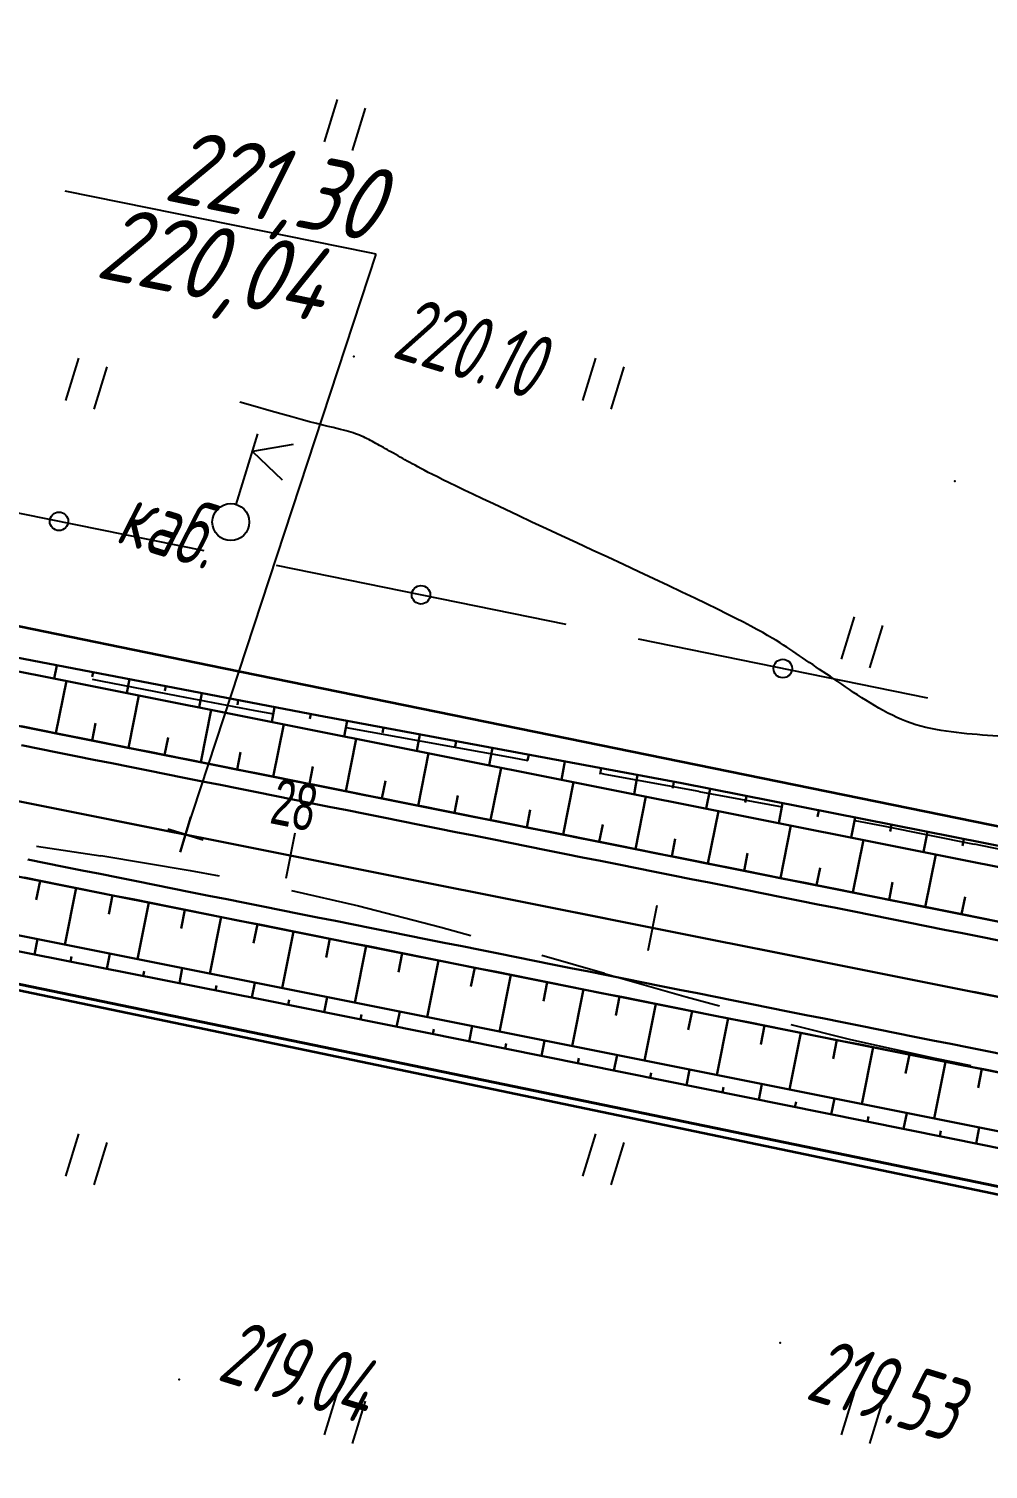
# Model space of a CAD drawing. Header units: millimetres. Extents: x -1799 to 6962, y -1020 to 4121.
# Drawn here: x 832.3 to 884.3, y 3020.8 to 3098.8 of the extents above; entities that cross this region are included whole.
import ezdxf
from ezdxf import colors
from ezdxf.entities.mleader import LeaderData, LeaderLine
from ezdxf.math import Vec2, Vec3

# ---------------------------------------------------------------- set-up
doc = ezdxf.new("R2010")
doc.units = ezdxf.units.MM
doc.linetypes.add('CONTI', pattern=[0])
doc.linetypes.add('STROT', pattern=[1.7, 0.5, -1.2])
for name, color, linetype, lineweight in [('10', 1, 'Continuous', 35), ('КОПИЯ_ОСЬ_13_ОТКОСЫ', 7, 'Continuous', 30), ('КОПИЯ_ОСЬ_ГРАНИЦЫ_ПОЛОС', 7, 'Continuous', 30), ('ОСЬ_ВЕРХ_ПОКРЫТИЯ_ГРАНИЦЫ_ПОЛОС', 7, 'Continuous', 30), ('ОСЬ_ВЕРХ_ПОКРЫТИЯ_ОСЬ', 1, 'Continuous', 30), ('Отметки', 5, 'Continuous', 30)]:
    doc.layers.add(name, color=color, linetype=linetype, lineweight=lineweight)
for name, color, linetype in [('_Ростелеком', 6, 'Continuous'), ('GOR_BDEFAULT', 212, 'CONTI'), ('NAD_MDEFAULT', 7, 'CONTI'), ('PI_OTDEFAULT', 172, 'CONTI'), ('PI_TTDEFAULT', 5, 'CONTI'), ('PLN_O', 7, 'CONTI'), ('SIT_LDEFAULT', 7, 'CONTI'), ('USLZNDEFAULT', 7, 'CONTI'), ('ZAPSKDEFAULT', 7, 'CONTI'), ('КОПИЯ_ОСЬ_ТАНГЕНСЫ', 1, 'Continuous'), ('ОСЬ_ВЕРХ_ПОКРЫТИЯ_ПИКЕТЫ', 1, 'Continuous'), ('ОСЬ_ВЕРХ_ПОКРЫТИЯ_ТАНГЕНСЫ', 1, 'Continuous'), ('разметка', 7, 'Continuous')]:
    doc.layers.add(name, color=color, linetype=linetype)
doc.styles.add('eskd', font='spds.shx', dxfattribs={"width": 1.2, "oblique": 15})
doc.styles.get("Standard").update_dxf_attribs({"font": 'arial.ttf'})
doc.styles.add('STYLE1', font='romand.shx', dxfattribs={"width": 0.9})
doc.styles.add('ГОСТ', font='', dxfattribs={"oblique": 15, "height": 4})
doc.styles.get('ГОСТ').set_extended_font_data('GOST type A')
doc.linetypes.add('кабель_связи_проект.', pattern='A,10,-1,["/",STYLE1,S=3,R=0,X=0,Y=-1.5],-4.1', length=15.1)

# ---------------------------------------------------------------- blocks, each defined once
blk = doc.blocks.new('BL_2011')
at = {"color": 0}
for p, q in [((0, 0), (0, 2.4)), ((1.6, 0), (1.6, 2.4))]:
    blk.add_line(p, q, dxfattribs=at)
blk = doc.blocks.new('BL_4017')
at = {"color": 0}
for p, q in [((0, 1), (0, 5)), ((2, 5), (0, 4)), ((0, 4), (2, 3))]:
    blk.add_line(p, q, dxfattribs=at)
blk.add_circle((0, 0), 1, dxfattribs=at)
blk = doc.blocks.new('_None')
blk = doc.blocks.new('Крест')
at = {"layer": 'Отметки'}
for points in [[(0, 1), (0, -1)], [(-1, 0), (1, 0)]]:
    blk.add_lwpolyline(points, dxfattribs=at)

msp = doc.modelspace()

# ---------------------------------------------------------------- linework, layer by layer
at = {"layer": '10'}
for points in [[(-360.394, 3343.983), (-65.034, 3344.873), (87.156, 3350.873), (108.636, 3348.193), (148.576, 3330.113), (255.096, 3267.823), (280.326, 3251.413), (314.646, 3229.093), (366.256, 3197.313), (410.916, 3168.513), (446.736, 3154.313), (486.346, 3141.693), (517.016, 3127.883), (586.846, 3116.463), (604.336, 3112.893), (723.306, 3088.593), (842.106, 3064.313), (1030.226, 3025.883), (1104.976, 3010.613)], [(1051.206, 3001.583), (974.506, 3016.913), (912.266, 3029.913), (802.716, 3052.773), (731.246, 3067.833), (636.776, 3087.133), (493.456, 3112.213), (494.986, 3106.723), (485.316, 3108.343), (431.466, 3127.803), (399.286, 3139.153), (370.146, 3158.463), (256.956, 3237.543), (178.326, 3282.643), (135.316, 3306.773), (116.466, 3313.343), (93.106, 3317.063), (-267.684, 3313.813), (-292.894, 3314.103), (-344.734, 3319.753)]]:
    msp.add_lwpolyline(points, dxfattribs=at)
at = {"layer": '_Ростелеком', "linetype": 'кабель_связи_проект.', "lineweight": 40, "ltscale": 0.25}
msp.add_lwpolyline([(493.481, 3112.576), (557.684, 3101.613), (635.128, 3087.422), (695.171, 3075.204), (745.345, 3064.915), (777.191, 3058.434), (806.905, 3052.192), (907.01, 3031.496), (1005.299, 3011.433), (1187.779, 2973.66)], dxfattribs=at)
at = {"layer": 'GOR_BDEFAULT', "color": 212, "elevation": 220, "flags": 128}
msp.add_lwpolyline([(1029.212, 3051.469), (1028.952, 3051.249), (1028.672, 3050.999), (1028.362, 3050.739), (1028.032, 3050.449), (1027.692, 3050.159), (1027.332, 3049.849), (1026.972, 3049.529), (1026.602, 3049.219), (1026.222, 3048.899), (1025.862, 3048.589), (1025.502, 3048.279), (1025.152, 3047.979), (1024.812, 3047.699), (1024.502, 3047.439), (1024.202, 3047.199), (1023.942, 3046.979), (1023.692, 3046.779), (1023.472, 3046.609), (1023.282, 3046.459), (1023.102, 3046.319), (1022.932, 3046.199), (1022.792, 3046.089), (1022.652, 3045.999), (1022.532, 3045.919), (1022.422, 3045.849), (1022.322, 3045.779), (1022.222, 3045.729), (1022.122, 3045.669), (1022.032, 3045.619), (1021.942, 3045.569), (1021.852, 3045.519), (1021.752, 3045.469), (1021.662, 3045.419), (1021.562, 3045.359), (1021.462, 3045.309), (1021.362, 3045.249), (1021.262, 3045.189), (1021.152, 3045.139), (1021.052, 3045.079), (1020.942, 3045.019), (1020.832, 3044.959), (1020.722, 3044.889), (1020.602, 3044.829), (1020.492, 3044.759), (1020.372, 3044.689), (1020.242, 3044.629), (1020.122, 3044.559), (1020.002, 3044.479), (1019.872, 3044.409), (1019.742, 3044.339), (1019.612, 3044.269), (1019.472, 3044.199), (1019.342, 3044.129), (1019.202, 3044.069), (1019.062, 3043.999), (1018.922, 3043.939), (1018.772, 3043.879), (1018.632, 3043.819), (1018.482, 3043.769), (1018.332, 3043.719), (1018.182, 3043.679), (1018.032, 3043.639), (1017.882, 3043.599), (1017.722, 3043.569), (1017.572, 3043.539), (1017.412, 3043.509), (1017.252, 3043.479), (1017.092, 3043.459), (1016.922, 3043.439), (1016.752, 3043.419), (1016.592, 3043.399), (1016.422, 3043.379), (1016.242, 3043.359), (1016.072, 3043.339), (1015.892, 3043.319), (1015.722, 3043.299), (1015.532, 3043.279), (1015.352, 3043.259), (1015.172, 3043.239), (1014.982, 3043.219), (1014.792, 3043.199), (1014.602, 3043.179), (1014.412, 3043.159), (1014.212, 3043.139), (1014.012, 3043.109), (1013.812, 3043.089), (1013.612, 3043.069), (1013.402, 3043.039), (1013.202, 3043.019), (1012.992, 3042.999), (1012.782, 3042.969), (1012.562, 3042.949), (1012.342, 3042.929), (1012.132, 3042.899), (1011.902, 3042.879), (1011.682, 3042.849), (1011.452, 3042.829), (1011.222, 3042.799), (1010.992, 3042.779), (1010.762, 3042.749), (1010.522, 3042.719), (1010.282, 3042.699), (1010.032, 3042.669), (1009.792, 3042.639), (1009.532, 3042.609), (1009.282, 3042.579), (1009.022, 3042.549), (1008.762, 3042.519), (1008.482, 3042.479), (1008.202, 3042.439), (1007.902, 3042.389), (1007.592, 3042.339), (1007.272, 3042.279), (1006.932, 3042.219), (1006.572, 3042.149), (1006.192, 3042.059), (1005.792, 3041.969), (1005.362, 3041.869), (1004.912, 3041.749), (1004.432, 3041.629), (1003.932, 3041.489), (1003.402, 3041.339), (1002.852, 3041.179), (1002.282, 3041.009), (1001.702, 3040.839), (1001.122, 3040.669), (1000.522, 3040.489), (999.932, 3040.309), (999.332, 3040.139), (998.752, 3039.969), (998.172, 3039.799), (997.612, 3039.649), (997.072, 3039.499), (996.552, 3039.369), (996.052, 3039.239), (995.592, 3039.139), (995.152, 3039.049), (994.742, 3038.969), (994.352, 3038.909), (993.982, 3038.849), (993.642, 3038.809), (993.312, 3038.769), (992.992, 3038.749), (992.692, 3038.729), (992.402, 3038.719), (992.122, 3038.709), (991.842, 3038.709), (991.572, 3038.709), (991.312, 3038.719), (991.042, 3038.719), (990.772, 3038.729), (990.502, 3038.729), (990.232, 3038.739), (989.962, 3038.739), (989.692, 3038.749), (989.412, 3038.749), (989.132, 3038.759), (988.862, 3038.769), (988.582, 3038.769), (988.302, 3038.779), (988.012, 3038.789), (987.732, 3038.789), (987.442, 3038.799), (987.152, 3038.809), (986.872, 3038.819), (986.572, 3038.829), (986.282, 3038.839), (985.992, 3038.849), (985.692, 3038.859), (985.402, 3038.869), (985.102, 3038.879), (984.802, 3038.899), (984.502, 3038.909), (984.202, 3038.929), (983.902, 3038.949), (983.592, 3038.979), (983.292, 3039.009), (982.982, 3039.039), (982.682, 3039.069), (982.372, 3039.109), (982.062, 3039.149), (981.752, 3039.199), (981.442, 3039.249), (981.132, 3039.299), (980.812, 3039.359), (980.502, 3039.419), (980.192, 3039.479), (979.872, 3039.549), (979.552, 3039.609), (979.242, 3039.679), (978.922, 3039.749), (978.602, 3039.829), (978.282, 3039.899), (977.962, 3039.969), (977.642, 3040.049), (977.322, 3040.129), (976.992, 3040.199), (976.672, 3040.279), (976.352, 3040.359), (976.022, 3040.439), (975.702, 3040.519), (975.372, 3040.599), (975.042, 3040.679), (974.712, 3040.759), (974.392, 3040.839), (974.062, 3040.919), (973.732, 3040.999), (973.402, 3041.079), (973.072, 3041.159), (972.732, 3041.249), (972.402, 3041.329), (972.072, 3041.409), (971.742, 3041.489), (971.402, 3041.579), (971.072, 3041.659), (970.742, 3041.739), (970.402, 3041.829), (970.072, 3041.909), (969.732, 3041.989), (969.392, 3042.079), (969.062, 3042.159), (968.722, 3042.239), (968.392, 3042.329), (968.052, 3042.409), (967.712, 3042.489), (967.382, 3042.579), (967.042, 3042.659), (966.712, 3042.739), (966.372, 3042.829), (966.052, 3042.909), (965.722, 3042.989), (965.412, 3043.069), (965.102, 3043.139), (964.792, 3043.219), (964.502, 3043.289), (964.212, 3043.359), (963.942, 3043.429), (963.682, 3043.489), (963.432, 3043.549), (963.192, 3043.599), (962.972, 3043.649), (962.762, 3043.699), (962.562, 3043.749), (962.372, 3043.789), (962.192, 3043.829), (962.012, 3043.869), (961.842, 3043.909), (961.662, 3043.939), (961.492, 3043.979), (961.312, 3044.019), (961.132, 3044.059), (960.942, 3044.099), (960.742, 3044.139), (960.542, 3044.189), (960.322, 3044.239), (960.092, 3044.299), (959.842, 3044.349), (959.592, 3044.409), (959.322, 3044.479), (959.042, 3044.549), (958.752, 3044.619), (958.462, 3044.689), (958.152, 3044.759), (957.842, 3044.839), (957.532, 3044.919), (957.212, 3044.989), (956.892, 3045.069), (956.572, 3045.149), (956.242, 3045.229), (955.922, 3045.309), (955.592, 3045.399), (955.272, 3045.479), (954.942, 3045.559), (954.622, 3045.629), (954.302, 3045.709), (953.982, 3045.789), (953.662, 3045.869), (953.342, 3045.949), (953.032, 3046.029), (952.712, 3046.099), (952.392, 3046.179), (952.082, 3046.249), (951.772, 3046.329), (951.452, 3046.399), (951.142, 3046.479), (950.832, 3046.549), (950.522, 3046.619), (950.222, 3046.689), (949.912, 3046.759), (949.612, 3046.829), (949.302, 3046.899), (949.002, 3046.979), (948.702, 3047.049), (948.402, 3047.119), (948.102, 3047.189), (947.812, 3047.259), (947.512, 3047.339), (947.222, 3047.409), (946.922, 3047.489), (946.632, 3047.569), (946.342, 3047.649), (946.052, 3047.729), (945.772, 3047.809), (945.482, 3047.899), (945.202, 3047.979), (944.912, 3048.069), (944.632, 3048.159), (944.352, 3048.239), (944.072, 3048.329), (943.792, 3048.419), (943.512, 3048.509), (943.242, 3048.589), (942.962, 3048.679), (942.692, 3048.769), (942.412, 3048.859), (942.142, 3048.939), (941.872, 3049.029), (941.602, 3049.109), (941.332, 3049.199), (941.062, 3049.279), (940.792, 3049.359), (940.532, 3049.439), (940.262, 3049.529), (939.992, 3049.609), (939.732, 3049.689), (939.472, 3049.769), (939.202, 3049.849), (938.942, 3049.929), (938.682, 3050.009), (938.422, 3050.079), (938.162, 3050.159), (937.912, 3050.239), (937.652, 3050.319), (937.392, 3050.389), (937.142, 3050.469), (936.882, 3050.549), (936.632, 3050.619), (936.382, 3050.699), (936.122, 3050.779), (935.872, 3050.849), (935.622, 3050.929), (935.372, 3050.999), (935.122, 3051.069), (934.872, 3051.149), (934.632, 3051.219), (934.382, 3051.289), (934.132, 3051.359), (933.892, 3051.429), (933.642, 3051.499), (933.402, 3051.569), (933.152, 3051.639), (932.912, 3051.709), (932.662, 3051.769), (932.412, 3051.829), (932.172, 3051.889), (931.922, 3051.949), (931.672, 3051.999), (931.422, 3052.059), (931.172, 3052.109), (930.922, 3052.149), (930.672, 3052.199), (930.412, 3052.239), (930.162, 3052.279), (929.902, 3052.319), (929.652, 3052.349), (929.392, 3052.389), (929.132, 3052.419), (928.872, 3052.449), (928.612, 3052.489), (928.342, 3052.519), (928.082, 3052.559), (927.812, 3052.599), (927.552, 3052.639), (927.282, 3052.679), (927.012, 3052.719), (926.752, 3052.769), (926.482, 3052.819), (926.212, 3052.869), (925.942, 3052.929), (925.662, 3052.989), (925.392, 3053.049), (925.122, 3053.109), (924.852, 3053.179), (924.582, 3053.239), (924.312, 3053.309), (924.042, 3053.379), (923.762, 3053.439), (923.492, 3053.509), (923.222, 3053.579), (922.952, 3053.649), (922.692, 3053.719), (922.422, 3053.789), (922.152, 3053.849), (921.892, 3053.919), (921.622, 3053.989), (921.362, 3054.059), (921.092, 3054.119), (920.832, 3054.189), (920.572, 3054.259), (920.312, 3054.329), (920.052, 3054.389), (919.792, 3054.459), (919.532, 3054.519), (919.272, 3054.589), (919.012, 3054.659), (918.762, 3054.719), (918.502, 3054.789), (918.242, 3054.859), (917.992, 3054.919), (917.732, 3054.979), (917.482, 3055.049), (917.232, 3055.109), (916.972, 3055.169), (916.722, 3055.229), (916.462, 3055.289), (916.212, 3055.349), (915.952, 3055.409), (915.702, 3055.459), (915.442, 3055.509), (915.182, 3055.569), (914.922, 3055.609), (914.662, 3055.659), (914.402, 3055.699), (914.142, 3055.749), (913.882, 3055.789), (913.622, 3055.829), (913.352, 3055.869), (913.092, 3055.899), (912.822, 3055.939), (912.552, 3055.979), (912.292, 3056.009), (912.022, 3056.039), (911.742, 3056.079), (911.472, 3056.109), (911.202, 3056.139), (910.922, 3056.179), (910.652, 3056.209), (910.372, 3056.239), (910.092, 3056.279), (909.812, 3056.309), (909.532, 3056.349), (909.242, 3056.379), (908.962, 3056.409), (908.672, 3056.449), (908.382, 3056.479), (908.102, 3056.509), (907.812, 3056.549), (907.512, 3056.579), (907.222, 3056.619), (906.932, 3056.649), (906.632, 3056.689), (906.342, 3056.719), (906.042, 3056.759), (905.742, 3056.799), (905.432, 3056.839), (905.122, 3056.889), (904.812, 3056.929), (904.492, 3056.989), (904.172, 3057.039), (903.842, 3057.109), (903.512, 3057.169), (903.172, 3057.249), (902.822, 3057.329), (902.462, 3057.419), (902.092, 3057.509), (901.722, 3057.619), (901.342, 3057.729), (900.952, 3057.849), (900.562, 3057.979), (900.172, 3058.099), (899.772, 3058.229), (899.382, 3058.359), (898.982, 3058.499), (898.592, 3058.629), (898.212, 3058.749), (897.822, 3058.879), (897.452, 3058.999), (897.082, 3059.109), (896.732, 3059.209), (896.382, 3059.309), (896.052, 3059.399), (895.732, 3059.469), (895.422, 3059.539), (895.122, 3059.599), (894.832, 3059.659), (894.552, 3059.699), (894.282, 3059.739), (894.012, 3059.779), (893.752, 3059.809), (893.492, 3059.839), (893.232, 3059.859), (892.982, 3059.879), (892.732, 3059.899), (892.482, 3059.919), (892.232, 3059.939), (891.982, 3059.949), (891.732, 3059.969), (891.482, 3059.989), (891.222, 3060.009), (890.972, 3060.029), (890.712, 3060.039), (890.452, 3060.059), (890.202, 3060.079), (889.942, 3060.099), (889.682, 3060.119), (889.412, 3060.139), (889.152, 3060.149), (888.892, 3060.169), (888.622, 3060.189), (888.362, 3060.209), (888.092, 3060.229), (887.832, 3060.249), (887.562, 3060.269), (887.292, 3060.289), (887.022, 3060.309), (886.752, 3060.329), (886.472, 3060.349), (886.202, 3060.369), (885.932, 3060.389), (885.652, 3060.409), (885.372, 3060.429), (885.102, 3060.449), (884.822, 3060.469), (884.542, 3060.489), (884.262, 3060.509), (883.982, 3060.529), (883.702, 3060.559), (883.422, 3060.579), (883.132, 3060.599), (882.852, 3060.629), (882.572, 3060.659), (882.292, 3060.699), (882.012, 3060.729), (881.742, 3060.779), (881.462, 3060.829), (881.192, 3060.879), (880.912, 3060.939), (880.652, 3061.009), (880.382, 3061.089), (880.122, 3061.179), (879.862, 3061.269), (879.602, 3061.369), (879.352, 3061.479), (879.102, 3061.599), (878.852, 3061.719), (878.612, 3061.849), (878.372, 3061.989), (878.132, 3062.119), (877.902, 3062.269), (877.672, 3062.409), (877.442, 3062.549), (877.222, 3062.699), (877.002, 3062.839), (876.782, 3062.989), (876.572, 3063.129), (876.362, 3063.279), (876.152, 3063.419), (875.952, 3063.549), (875.752, 3063.689), (875.552, 3063.819), (875.362, 3063.949), (875.162, 3064.079), (874.972, 3064.209), (874.792, 3064.339), (874.602, 3064.459), (874.422, 3064.579), (874.242, 3064.699), (874.072, 3064.819), (873.892, 3064.939), (873.722, 3065.059), (873.552, 3065.169), (873.382, 3065.279), (873.212, 3065.399), (873.022, 3065.519), (872.822, 3065.649), (872.592, 3065.779), (872.352, 3065.919), (872.082, 3066.079), (871.772, 3066.239), (871.432, 3066.429), (871.052, 3066.629), (870.632, 3066.839), (870.152, 3067.079), (869.632, 3067.339), (869.042, 3067.629), (868.402, 3067.939), (867.702, 3068.269), (866.962, 3068.619), (866.182, 3068.989), (865.372, 3069.369), (864.542, 3069.759), (863.702, 3070.149), (862.852, 3070.539), (862.012, 3070.939), (861.182, 3071.319), (860.372, 3071.699), (859.592, 3072.059), (858.842, 3072.409), (858.152, 3072.729), (857.502, 3073.039), (856.912, 3073.309), (856.392, 3073.559), (855.912, 3073.789), (855.492, 3073.999), (855.112, 3074.179), (854.772, 3074.349), (854.472, 3074.499), (854.212, 3074.629), (853.972, 3074.749), (853.762, 3074.859), (853.582, 3074.959), (853.412, 3075.049), (853.262, 3075.129), (853.112, 3075.209), (852.982, 3075.289), (852.842, 3075.359), (852.712, 3075.429), (852.592, 3075.499), (852.462, 3075.569), (852.342, 3075.639), (852.222, 3075.709), (852.102, 3075.779), (851.992, 3075.839), (851.872, 3075.899), (851.762, 3075.969), (851.652, 3076.029), (851.552, 3076.089), (851.442, 3076.139), (851.342, 3076.199), (851.242, 3076.259), (851.142, 3076.309), (851.042, 3076.369), (850.952, 3076.419), (850.852, 3076.469), (850.752, 3076.519), (850.662, 3076.569), (850.562, 3076.619), (850.462, 3076.669), (850.362, 3076.709), (850.252, 3076.759), (850.142, 3076.799), (850.032, 3076.839), (849.912, 3076.879), (849.792, 3076.919), (849.662, 3076.959), (849.532, 3076.999), (849.382, 3077.029), (849.222, 3077.069), (849.032, 3077.119), (848.822, 3077.169), (848.562, 3077.229), (848.272, 3077.299), (847.932, 3077.389), (847.542, 3077.489), (847.092, 3077.609), (846.582, 3077.749), (846.002, 3077.909), (845.342, 3078.099), (844.602, 3078.309), (843.772, 3078.549)], dxfattribs=at)
at = {"layer": 'PI_TTDEFAULT', "color": 5}
for p in [(849.952, 3081.019, 220.097), (882.482, 3074.279, 220.274), (873.032, 3027.629, 219.533), (840.482, 3025.639, 219.042)]:
    msp.add_point(p, dxfattribs=at)
at = {"layer": 'PLN_O'}
for p, q in [((826.142, 3073.699), (841.822, 3070.509)), ((845.742, 3069.719), (861.422, 3066.529)), ((865.332, 3065.729), (881.012, 3062.539))]:
    msp.add_line(p, q, dxfattribs=at)
for centre in [(833.982, 3072.099), (853.582, 3068.119), (873.172, 3064.129)]:
    msp.add_circle(centre, 0.5, dxfattribs=at)
at = {"layer": 'SIT_LDEFAULT', "color": 7}
for p, q in [((836.252, 3063.439), (835.792, 3063.529)), ((840.432, 3062.639), (836.252, 3063.439)), ((844.612, 3061.839), (840.432, 3062.639)), ((845.612, 3061.649), (844.612, 3061.839)), ((853.642, 3060.179), (849.552, 3060.919)), ((858.532, 3059.299), (853.642, 3060.179)), ((859.392, 3059.139), (858.532, 3059.289)), ((863.562, 3058.399), (863.332, 3058.439)), ((868.642, 3057.469), (863.562, 3058.399)), ((873.162, 3056.629), (868.642, 3057.459)), ((878.632, 3055.589), (877.092, 3055.889)), ((883.542, 3054.609), (878.632, 3055.589)), ((832.772, 3054.509), (836.252, 3053.989)), ((886.902, 3053.929), (883.542, 3054.619)), ((836.252, 3053.999), (841.092, 3053.199)), ((841.092, 3053.199), (842.652, 3052.899)), ((846.572, 3052.109), (850.202, 3051.279)), ((850.202, 3051.289), (854.652, 3050.129)), ((854.652, 3050.129), (856.272, 3049.679)), ((860.122, 3048.609), (863.512, 3047.629)), ((863.512, 3047.619), (867.932, 3046.359)), ((867.932, 3046.359), (869.742, 3045.869)), ((873.612, 3044.849), (876.842, 3044.049)), ((876.842, 3044.049), (881.412, 3043.039)), ((881.412, 3043.039), (883.352, 3042.639))]:
    msp.add_line(p, q, dxfattribs=at)
at = {"layer": 'КОПИЯ_ОСЬ_13_ОТКОСЫ'}
for points in [[(520.065, 3126.207), (534.008, 3123.146), (534.692, 3122.998), (544.477, 3120.937), (553.582, 3119.04), (573.179, 3115.043), (592.797, 3111.153), (671.322, 3095.858), (730.177, 3084.189), (788.992, 3072.325), (808.627, 3068.52), (828.256, 3064.68), (965.549, 3037.283), (985.155, 3033.337), (1004.74, 3029.279), (1024.352, 3025.361), (1044.015, 3021.691)], [(520.066, 3126.207), (534.008, 3123.146), (534.692, 3122.999), (544.478, 3120.937), (553.583, 3119.04), (573.179, 3115.043), (592.797, 3111.153), (671.323, 3095.858), (730.177, 3084.189), (788.992, 3072.325), (808.627, 3068.52), (828.255, 3064.68), (965.549, 3037.283), (985.156, 3033.337), (1004.74, 3029.279), (1024.352, 3025.361), (1044.015, 3021.691)], [(523.426, 3122.71), (534.188, 3120.477), (1129.352, 3001.581)], [(522.318, 3114.698), (1120.31, 2995.232)], [(526.954, 3109.806), (536.803, 3108.044), (541.721, 3107.137), (550.863, 3105.426), (570.507, 3101.665), (590.129, 3097.795), (668.566, 3082.057), (805.885, 3054.792), (825.509, 3050.932), (962.792, 3023.483), (982.41, 3019.595), (992.233, 3017.719), (1002.051, 3015.818), (1021.681, 3011.99), (1041.335, 3008.28)], [(730.322, 3084.915), (789.117, 3072.947), (808.748, 3069.122), (848.032, 3061.583), (867.696, 3057.921), (887.315, 3054.039), (906.879, 3049.879), (926.52, 3046.101), (946.183, 3042.439), (985.262, 3033.87), (1004.841, 3029.786), (1024.437, 3025.785), (1044.093, 3022.083)], [(833.866, 3064.301), (833.729, 3063.588)], [(835.83, 3063.924), (835.785, 3063.687)], [(833.816, 3060.621), (834.383, 3063.457)], [(837.795, 3063.548), (837.652, 3062.805)], [(839.759, 3063.171), (839.711, 3062.923)], [(837.738, 3059.837), (838.305, 3062.675)], [(841.723, 3062.794), (841.575, 3062.022)], [(843.687, 3062.417), (843.638, 3062.16)], [(766.53, 3061.976), (786.19, 3058.295), (805.715, 3053.939), (815.53, 3052.028), (825.342, 3050.094), (844.96, 3046.206), (884.172, 3038.302), (903.765, 3034.288), (913.582, 3032.385), (933.231, 3028.648), (943.062, 3026.812), (962.729, 3023.17), (972.554, 3021.305), (982.375, 3019.416), (1002.011, 3015.616), (1021.63, 3011.733), (1041.293, 3008.065)], [(841.661, 3059.053), (842.228, 3061.892)], [(845.651, 3062.04), (845.498, 3061.239)], [(847.615, 3061.663), (847.564, 3061.396)], [(835.777, 3060.229), (835.966, 3061.174)], [(845.583, 3058.27), (846.151, 3061.109)], [(849.581, 3061.295), (849.425, 3060.456)], [(851.547, 3060.928), (851.495, 3060.649)], [(839.7, 3059.445), (839.889, 3060.391)], [(849.506, 3057.486), (850.073, 3060.326)], [(853.514, 3060.562), (853.348, 3059.673)], [(855.48, 3060.196), (855.425, 3059.9)], [(857.446, 3059.83), (857.271, 3058.89)], [(843.622, 3058.662), (843.811, 3059.608)], [(853.428, 3056.703), (853.996, 3059.544)], [(859.412, 3059.464), (859.354, 3059.15)], [(861.378, 3059.098), (861.194, 3058.107)], [(847.545, 3057.878), (847.734, 3058.825)], [(857.351, 3055.919), (857.919, 3058.761)], [(863.344, 3058.731), (863.283, 3058.401)], [(865.311, 3058.365), (865.117, 3057.324)], [(851.467, 3057.094), (851.656, 3058.041)], [(861.273, 3055.136), (861.841, 3057.978)], [(867.277, 3057.999), (867.212, 3057.652)], [(869.24, 3057.616), (869.028, 3056.544)], [(855.39, 3056.311), (855.579, 3057.258)], [(865.196, 3054.352), (865.764, 3057.195)], [(871.202, 3057.227), (871.131, 3056.87)], [(873.164, 3056.839), (872.95, 3055.761)], [(859.312, 3055.527), (859.501, 3056.475)], [(869.118, 3053.568), (869.687, 3056.413)], [(875.126, 3056.451), (875.055, 3056.092)], [(877.088, 3056.063), (876.873, 3054.978)], [(863.235, 3054.744), (863.424, 3055.691)], [(873.041, 3052.785), (873.609, 3055.63)], [(879.05, 3055.675), (878.978, 3055.313)], [(881.012, 3055.287), (880.796, 3054.196)], [(867.157, 3053.96), (867.346, 3054.908)], [(876.963, 3052.001), (877.532, 3054.847)], [(882.974, 3054.898), (882.902, 3054.535)], [(871.08, 3053.177), (871.269, 3054.125)], [(880.886, 3051.218), (881.455, 3054.064)], [(875.002, 3052.393), (875.192, 3053.341)], [(832.955, 3052.639), (832.75, 3051.615)], [(834.916, 3052.247), (834.302, 3049.174)], [(878.925, 3051.609), (879.114, 3052.558)], [(836.877, 3051.856), (836.673, 3050.831)], [(838.839, 3051.464), (838.225, 3048.389)], [(882.847, 3050.826), (883.037, 3051.775)], [(840.8, 3051.072), (840.595, 3050.047)], [(842.761, 3050.68), (842.147, 3047.605)], [(844.722, 3050.288), (844.518, 3049.263)], [(846.684, 3049.896), (846.069, 3046.821)], [(832.651, 3048.646), (832.814, 3049.471)], [(848.645, 3049.505), (848.44, 3048.479)], [(850.606, 3049.113), (849.992, 3046.037)], [(834.613, 3048.257), (834.667, 3048.532)], [(836.574, 3047.868), (836.737, 3048.687)], [(852.567, 3048.721), (852.362, 3047.696)], [(854.529, 3048.329), (853.914, 3045.252)], [(838.536, 3047.479), (838.59, 3047.752)], [(840.498, 3047.09), (840.659, 3047.903)], [(856.49, 3047.937), (856.285, 3046.912)], [(858.451, 3047.546), (857.836, 3044.468)], [(842.46, 3046.701), (842.514, 3046.972)], [(844.422, 3046.313), (844.582, 3047.118)], [(860.412, 3047.154), (860.207, 3046.128)], [(862.373, 3046.762), (861.759, 3043.684)], [(846.383, 3045.919), (846.437, 3046.188)], [(848.343, 3045.524), (848.507, 3046.334)], [(864.335, 3046.37), (864.13, 3045.344)], [(866.296, 3045.978), (865.681, 3042.9)], [(850.304, 3045.129), (850.358, 3045.399)], [(852.264, 3044.734), (852.429, 3045.549)], [(868.257, 3045.586), (868.052, 3044.56)], [(870.218, 3045.195), (869.603, 3042.115)], [(854.225, 3044.338), (854.28, 3044.61)], [(856.186, 3043.943), (856.351, 3044.765)], [(872.18, 3044.803), (871.975, 3043.776)], [(874.141, 3044.411), (873.526, 3041.331)], [(858.146, 3043.548), (858.201, 3043.822)], [(860.107, 3043.153), (860.274, 3043.981)], [(876.102, 3044.019), (875.897, 3042.993)], [(878.063, 3043.627), (877.448, 3040.547)], [(862.067, 3042.758), (862.123, 3043.034)], [(864.028, 3042.363), (864.196, 3043.197)], [(880.025, 3043.236), (879.82, 3042.209)], [(881.986, 3042.844), (881.371, 3039.763)], [(865.988, 3041.967), (866.044, 3042.245)], [(867.949, 3041.572), (868.118, 3042.412)], [(883.947, 3042.452), (883.742, 3041.425)], [(869.91, 3041.177), (869.966, 3041.457)], [(871.87, 3040.782), (872.041, 3041.628)], [(873.831, 3040.387), (873.888, 3040.669)], [(875.791, 3039.992), (875.963, 3040.844)], [(877.752, 3039.596), (877.809, 3039.88)], [(879.712, 3039.201), (879.885, 3040.06)], [(881.673, 3038.806), (881.731, 3039.092)], [(883.634, 3038.411), (883.808, 3039.275)]]:
    msp.add_lwpolyline(points, dxfattribs=at)
at = {"layer": 'КОПИЯ_ОСЬ_ГРАНИЦЫ_ПОЛОС'}
for points in [[(832.14, 3060.957), (833.12, 3060.761), (834.101, 3060.565), (835.081, 3060.37), (836.061, 3060.174), (837.041, 3059.978), (838.021, 3059.782), (839.001, 3059.586), (839.981, 3059.391), (840.961, 3059.195), (841.941, 3058.999), (842.921, 3058.803), (843.902, 3058.607), (844.882, 3058.412), (845.862, 3058.216), (846.842, 3058.02), (847.822, 3057.824), (848.802, 3057.629), (849.782, 3057.433), (850.762, 3057.237), (851.742, 3057.041), (852.723, 3056.845), (853.703, 3056.65), (854.683, 3056.454), (855.663, 3056.258), (856.643, 3056.062), (857.623, 3055.866), (858.603, 3055.671), (859.583, 3055.475), (860.563, 3055.279), (861.543, 3055.083), (862.524, 3054.887), (863.504, 3054.692), (864.484, 3054.496), (865.464, 3054.3), (866.444, 3054.104), (867.424, 3053.909), (868.404, 3053.713), (869.384, 3053.517), (870.364, 3053.321), (871.345, 3053.125), (872.325, 3052.93), (873.305, 3052.734), (874.285, 3052.538), (875.265, 3052.342), (876.245, 3052.146), (877.225, 3051.951), (878.205, 3051.755), (879.185, 3051.559), (880.165, 3051.363), (881.146, 3051.167), (882.126, 3050.972), (883.106, 3050.776), (884.086, 3050.58), (885.066, 3050.384)], [(832.094, 3052.808), (833.074, 3052.612), (834.054, 3052.417), (835.034, 3052.221), (836.014, 3052.025), (836.994, 3051.829), (837.974, 3051.634), (838.954, 3051.438), (839.934, 3051.242), (840.914, 3051.046), (841.894, 3050.85), (842.874, 3050.655), (843.854, 3050.459), (844.834, 3050.263), (845.814, 3050.067), (846.794, 3049.872), (847.774, 3049.676), (848.754, 3049.48), (849.734, 3049.284), (850.714, 3049.089), (851.694, 3048.893), (852.674, 3048.697), (853.654, 3048.501), (854.634, 3048.305), (855.614, 3048.11), (856.594, 3047.914), (857.574, 3047.718), (858.554, 3047.522), (859.534, 3047.327), (860.514, 3047.131), (861.494, 3046.935), (862.474, 3046.739), (863.454, 3046.544), (864.434, 3046.348), (865.414, 3046.152), (866.394, 3045.956), (867.374, 3045.76), (868.354, 3045.565), (869.334, 3045.369), (870.314, 3045.173), (871.294, 3044.977), (872.274, 3044.782), (873.254, 3044.586), (874.234, 3044.39), (875.214, 3044.194), (876.194, 3043.999), (877.174, 3043.803), (878.154, 3043.607), (879.134, 3043.411), (880.114, 3043.216), (881.094, 3043.02), (882.074, 3042.824), (883.054, 3042.628), (884.034, 3042.432), (885.014, 3042.237)]]:
    msp.add_lwpolyline(points, dxfattribs=at)
at = {"layer": 'КОПИЯ_ОСЬ_ТАНГЕНСЫ'}
msp.add_line((430.512, 3137.109), (1323.412, 2958.739), dxfattribs=at)
at = {"layer": 'ОСЬ_ВЕРХ_ПОКРЫТИЯ_ГРАНИЦЫ_ПОЛОС', "linetype": 'Continuous'}
for points in [[(831.931, 3060.999), (832.911, 3060.803), (833.89, 3060.607), (834.869, 3060.412), (835.849, 3060.216), (836.828, 3060.02), (837.808, 3059.825), (838.787, 3059.629), (839.766, 3059.434), (840.746, 3059.238), (841.725, 3059.042), (842.705, 3058.847), (843.684, 3058.651), (844.664, 3058.455), (845.643, 3058.26), (846.622, 3058.064), (847.602, 3057.868), (848.581, 3057.673), (849.561, 3057.477), (850.54, 3057.281), (851.519, 3057.086), (852.499, 3056.89), (853.478, 3056.694), (854.458, 3056.499), (855.437, 3056.303), (856.417, 3056.107), (857.396, 3055.912), (858.375, 3055.716), (859.355, 3055.52), (860.334, 3055.325), (861.314, 3055.129), (862.293, 3054.934), (863.273, 3054.738), (864.252, 3054.542), (865.231, 3054.347), (866.211, 3054.151), (867.19, 3053.955), (868.17, 3053.76), (869.149, 3053.564), (870.128, 3053.368), (871.108, 3053.173), (872.087, 3052.977), (873.067, 3052.781), (874.046, 3052.586), (875.026, 3052.39), (876.005, 3052.194), (876.984, 3051.999), (877.964, 3051.803), (878.943, 3051.607), (879.923, 3051.412), (880.902, 3051.216), (881.881, 3051.02), (882.861, 3050.825), (883.84, 3050.629), (884.82, 3050.433)], [(884.87, 3049.404), (883.89, 3049.599), (882.91, 3049.795), (881.93, 3049.991), (880.95, 3050.187), (879.97, 3050.383), (878.99, 3050.578), (878.01, 3050.774), (877.03, 3050.97), (876.049, 3051.166), (875.069, 3051.362), (874.089, 3051.557), (873.109, 3051.753), (872.129, 3051.949), (871.149, 3052.145), (870.169, 3052.34), (869.189, 3052.536), (868.209, 3052.732), (867.228, 3052.928), (866.248, 3053.124), (865.268, 3053.319), (864.288, 3053.515), (863.308, 3053.711), (862.328, 3053.907), (861.348, 3054.103), (860.368, 3054.298), (859.388, 3054.494), (858.408, 3054.69), (857.427, 3054.886), (856.447, 3055.082), (855.467, 3055.277), (854.487, 3055.473), (853.507, 3055.669), (852.527, 3055.865), (851.547, 3056.06), (850.567, 3056.256), (849.587, 3056.452), (848.606, 3056.648), (847.626, 3056.844), (846.646, 3057.039), (845.666, 3057.235), (844.686, 3057.431), (843.706, 3057.627), (842.726, 3057.823), (841.746, 3058.018), (840.766, 3058.214), (839.786, 3058.41), (838.805, 3058.606), (837.825, 3058.802), (836.845, 3058.997), (835.865, 3059.193), (834.885, 3059.389), (833.905, 3059.585), (832.925, 3059.781), (831.945, 3059.976)]]:
    msp.add_lwpolyline(points, dxfattribs=at)
at = {"layer": 'ОСЬ_ВЕРХ_ПОКРЫТИЯ_ГРАНИЦЫ_ПОЛОС', "linetype": 'Continuous', "lineweight": 30}
for points in [[(885.21, 3043.217), (884.23, 3043.413), (883.25, 3043.609), (882.27, 3043.805), (881.29, 3044), (880.31, 3044.196), (879.33, 3044.392), (878.35, 3044.588), (877.37, 3044.783), (876.39, 3044.979), (875.41, 3045.175), (874.43, 3045.371), (873.45, 3045.566), (872.47, 3045.762), (871.49, 3045.958), (870.51, 3046.154), (869.53, 3046.35), (868.55, 3046.545), (867.57, 3046.741), (866.59, 3046.937), (865.61, 3047.133), (864.63, 3047.328), (863.65, 3047.524), (862.67, 3047.72), (861.69, 3047.916), (860.71, 3048.111), (859.73, 3048.307), (858.75, 3048.503), (857.77, 3048.699), (856.79, 3048.895), (855.81, 3049.09), (854.83, 3049.286), (853.85, 3049.482), (852.87, 3049.678), (851.89, 3049.873), (850.91, 3050.069), (849.93, 3050.265), (848.95, 3050.461), (847.97, 3050.656), (846.99, 3050.852), (846.01, 3051.048), (845.03, 3051.244), (844.05, 3051.439), (843.07, 3051.635), (842.09, 3051.831), (841.11, 3052.027), (840.13, 3052.223), (839.15, 3052.418), (838.17, 3052.614), (837.19, 3052.81), (836.21, 3053.006), (835.23, 3053.201), (834.25, 3053.397), (833.27, 3053.593), (832.29, 3053.789)], [(885.014, 3042.237), (884.034, 3042.432), (883.054, 3042.628), (882.074, 3042.824), (881.094, 3043.02), (880.114, 3043.215), (879.134, 3043.411), (878.154, 3043.607), (877.174, 3043.803), (876.194, 3043.999), (875.214, 3044.194), (874.234, 3044.39), (873.254, 3044.586), (872.274, 3044.782), (871.294, 3044.977), (870.314, 3045.173), (869.334, 3045.369), (868.354, 3045.565), (867.374, 3045.76), (866.394, 3045.956), (865.414, 3046.152), (864.434, 3046.348), (863.454, 3046.544), (862.474, 3046.739), (861.494, 3046.935), (860.514, 3047.131), (859.534, 3047.327), (858.554, 3047.522), (857.574, 3047.718), (856.594, 3047.914), (855.614, 3048.11), (854.634, 3048.305), (853.654, 3048.501), (852.674, 3048.697), (851.694, 3048.893), (850.714, 3049.088), (849.734, 3049.284), (848.754, 3049.48), (847.774, 3049.676), (846.794, 3049.872), (845.814, 3050.067), (844.834, 3050.263), (843.854, 3050.459), (842.874, 3050.655), (841.894, 3050.85), (840.914, 3051.046), (839.934, 3051.242), (838.954, 3051.438), (837.974, 3051.633), (836.994, 3051.829), (836.014, 3052.025), (835.034, 3052.221), (834.054, 3052.417), (833.074, 3052.612), (832.094, 3052.808)]]:
    msp.add_lwpolyline(points, dxfattribs=at)
at = {"layer": 'ОСЬ_ВЕРХ_ПОКРЫТИЯ_ОСЬ'}
msp.add_lwpolyline([(524.677, 3118.303), (533.405, 3116.555), (533.405, 3116.555), (1120.984, 2999.177)], dxfattribs=at)
at = {"layer": 'ОСЬ_ВЕРХ_ПОКРЫТИЯ_ПИКЕТЫ'}
for p, q in [((846.273, 3052.78), (846.763, 3055.232)), ((846.273, 3052.78), (846.763, 3055.232)), ((865.886, 3048.862), (866.376, 3051.314))]:
    msp.add_line(p, q, dxfattribs=at)
at = {"layer": 'ОСЬ_ВЕРХ_ПОКРЫТИЯ_ТАНГЕНСЫ'}
msp.add_line((430.512, 3137.109), (1323.412, 2958.739), dxfattribs=at)
at = {"layer": 'разметка', "linetype": 'STROT', "lineweight": 30, "ltscale": 7}
msp.add_lwpolyline([(-644.712, 3539.457), (-644.712, 3539.457, 0.010848), (-599.218, 3492.376, 0.026039), (-521.301, 3423.363, 0.004471), (-497.653, 3404.904, 0.012597), (-469.145, 3383.51, 0.122053), (-334.333, 3332.011, 0.036279), (-244.445, 3330.034), (-14.072, 3336.487, -0.037498), (75.817, 3334.51, -0.079736), (167.163, 3308.131, -0.037499), (244.267, 3261.883), (343.34, 3195.51, 0.037498), (420.444, 3149.262, 0.023279), (446.227, 3138.551, 0.037464), (533.405, 3116.555), (1022.921, 3018.767), (1022.921, 3018.767)], format="xyb", dxfattribs=at)

# ---------------------------------------------------------------- block references
at = {"layer": 'USLZNDEFAULT', "color": 7, "rotation": 342.9999999999999}
msp.add_blockref('BL_4017', (843.282, 3072.059), dxfattribs=at)
at = {"layer": 'ZAPSKDEFAULT', "color": 7, "rotation": 342.9999999999999}
for p in [(848.352, 3092.639), (834.352, 3078.639), (862.352, 3078.639), (876.352, 3064.639), (834.352, 3036.639), (862.352, 3036.639), (848.352, 3022.639), (876.352, 3022.639)]:
    msp.add_blockref('BL_2011', p, dxfattribs=at)
at = {"layer": 'Отметки', "rotation": 343.2115378084122}
msp.add_blockref('Крест', (840.83, 3055.141), dxfattribs=at)

# ---------------------------------------------------------------- texts
at = {"layer": 'NAD_MDEFAULT', "color": 7, "style": 'eskd', "oblique": 10, "width": 0.8}
msp.add_text('каб.', height=3.5, rotation=343, dxfattribs=at).set_placement((836.952, 3071.007))
at = {"layer": 'PI_OTDEFAULT', "color": 172, "style": 'eskd', "oblique": 10, "width": 0.8}
for s, p in [('220.10', (851.942, 3081.009)), ('219.04', (842.482, 3025.639)), ('219.53', (874.332, 3024.619))]:
    msp.add_text(s, height=3.5, rotation=343, dxfattribs=at).set_placement(p)
at = {"layer": 'ОСЬ_ВЕРХ_ПОКРЫТИЯ_ПИКЕТЫ', "width": 0.6}
msp.add_text('28', height=2.5, rotation=348.70303, dxfattribs=at).set_placement((845.341, 3055.771))
at = {"layer": 'Отметки', "color": 0, "style": 'ГОСТ', "oblique": 15}
msp.add_text('220,04', height=4, rotation=348.57902, dxfattribs=at).set_placement((835.885, 3085.331, 126.574))

# ---------------------------------------------------------------- leaders
at = {"layer": 'Отметки', "ltscale": 0.2}
ml = msp.add_multileader_mtext('Standard', dxfattribs=at)
ml.set_content('221,30', color=256, style='ГОСТ')
ml.set_leader_properties()
ml.set_arrow_properties(name='NONE')
ml.build(insert=Vec2(0, 0))
ml.multileader.update_dxf_attribs({"text_left_attachment_type": 6, "text_right_attachment_type": 6, "dogleg_length": 0.36, "arrow_head_size": 2})
ctx = ml.context
ctx.base_point, ctx.arrow_head_size, ctx.landing_gap_size, ctx.plane_origin, ctx.plane_x_axis, ctx.plane_y_axis = Vec3(831.472, 3090.537), 2, 0, Vec3(839.079, 3021.451), Vec3(0.980199, -0.198016), Vec3(0.198016, 0.980199)
ctx.left_attachment, ctx.right_attachment, ctx.text_align_type = 6, 6, 2
notes = []
notes.append((ctx, [(1, (1, 1, 0), (851.16, 3086.559), (-0.980199, 0.198016), 0.36, [(0, [(840.83, 3055.141)], 0, [])])]))
ctx.mtext.insert, ctx.mtext.text_direction, ctx.mtext.rotation, ctx.mtext.alignment, ctx.mtext.line_spacing_style, ctx.mtext.flow_direction = Vec3(851.718, 3091.14), Vec3(0.980199, -0.198016), 6.083852, 3, 2, 5
for ctx, leaders in notes:
    for number, flags, end, landing, length, lines in leaders:
        leader = LeaderData()
        leader.index, (leader.has_last_leader_line, leader.has_dogleg_vector, leader.attachment_direction) = number, flags
        leader.last_leader_point, leader.dogleg_vector, leader.dogleg_length = Vec3(end), Vec3(landing), length
        for number, points, colour, breaks in lines:
            line = LeaderLine()
            line.index, line.vertices, line.color, line.breaks = number, Vec3.list(points), colors.encode_raw_color(colour), breaks
            leader.lines.append(line)
        ctx.leaders.append(leader)

doc.saveas('drawing.dxf')
